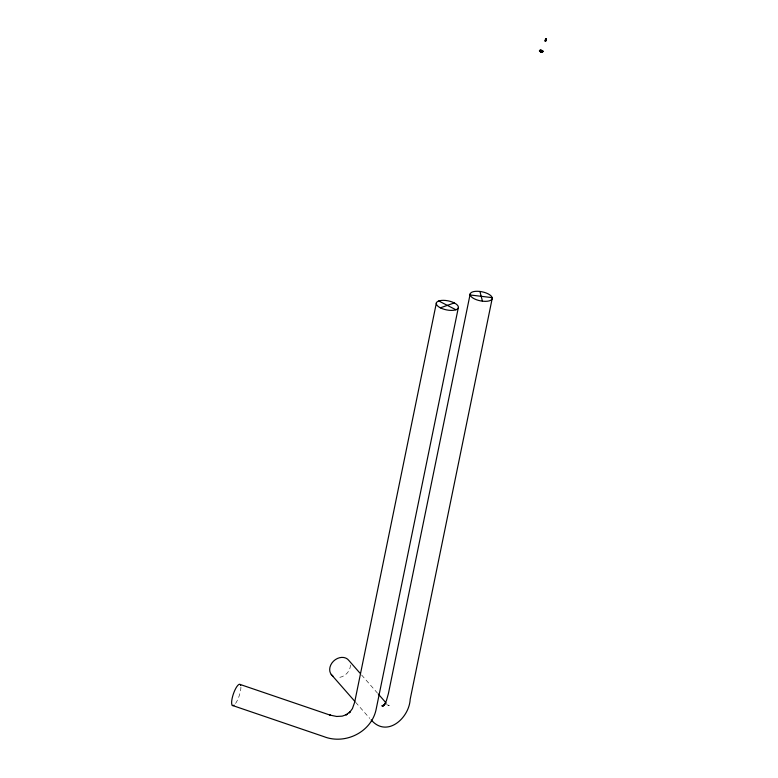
<?xml version="1.0" encoding="UTF-8"?>
<svg xmlns="http://www.w3.org/2000/svg" width="778" height="778" viewBox="0 0 778 778"><rect width="100%" height="100%" fill="white"/><g stroke="black" fill="none" stroke-linecap="round" stroke-linejoin="round"><path stroke-width="0.58" stroke-dasharray="3.89 2.92" d="M386.588 704.586L389.243 705.724L386.044 703.195M361.576 674.973L377.466 693.101M355.604 702.262L369.774 718.415M350.392 665.034A11.262 9.054 -41.2 0 1 337.642 677.521M240.908 687.013A11.262 3.063 -71.2 0 1 235.199 703.934"/><path stroke-width="1.17" d="M546.38 39.085L545.446 39.065L545.378 41.127L546.38 39.085L545.641 39.192L546.244 39.153M546.049 39.085L545.572 41.03M436.409 302.788L354.651 702.301L352.415 708.622L349.283 712.891L350.168 711.744L345.996 714.846L347.319 714.321L342.242 716.139L336.699 716.47L329.736 715.04L330.582 715.283L240.217 684.484M458.271 307.952A11.262 4.6 11.6 0 1 440.377 307.825A11.262 4.6 11.6 0 1 443.372 300.337A11.262 4.6 11.6 0 1 458.271 307.952L376.251 708.758C371.933 731.913 345.306 745.1 323.823 736.601L232.311 705.413M470.223 293.773L388.407 693.577L386.442 700.579L384.099 705.403L385.207 703.468L382.62 706.414L384.517 704.751L381.852 705.947L384.293 704.868M541.157 51.766A1.206 0.496 11.6 0 0 542.324 51.455L542.772 51.523A1.663 0.681 11.6 0 1 541.167 51.961L540.204 51.163L540.652 50.726M492.124 298.849A11.262 4.6 11.6 0 1 474.298 298.81A11.262 4.6 11.6 0 1 477.099 291.273A11.262 4.6 11.6 0 1 492.124 298.849L410.171 699.344C409.228 718.211 386.783 738.176 371.145 719.874M545.184 40.962L545.641 39.192M545.378 41.127L546.049 39.201M545.689 41.001L546.068 38.949M542.14 51.329L541.838 50.988M545.621 40.573L545.485 40.544M541.07 51.085L540.146 51.455L542.042 51.766M542.781 51.474A1.663 0.681 11.6 0 1 541.177 51.912L542.003 51.105M546.146 39.133L545.874 40.942L545.067 40.942M440.377 307.825L454.303 302.924M470.184 294.979L492.173 297.634M541.128 50.794L541.828 51.027M541.42 51.659L541.167 51.63A1.206 0.496 11.6 0 0 542.334 51.406M541.177 51.591L540.681 51.455M540.778 51.786L539.66 51.144M438.743 300.969L455.937 309.77M359.981 673.155L348.855 660.464A11.262 9.054 -41.2 0 0 333.499 661.174A11.262 9.054 -41.2 0 0 332.926 676.082M378.264 694.005L386.209 703.079M331.214 674.438L354.817 701.357M479.9 291.449L482.448 301.164M234.061 705.14A11.262 3.063 -71.2 0 1 233.322 694.093A11.262 3.063 -71.2 0 1 240.713 685.428M541.118 50.551A1.575 0.7 10.8 0 1 542.227 50.92A1.575 0.671 9.2 0 1 542.694 51.465A1.575 0.642 11.6 0 1 540.117 51.299L540.136 51.241A1.575 0.642 11.6 0 1 540.759 50.307A1.575 0.642 11.6 0 1 542.694 51.426M540.078 51.455A1.575 0.642 11.6 0 0 542.665 51.581A1.575 0.642 11.6 0 0 540.729 50.463A1.575 0.642 11.6 0 0 540.078 51.455M539.99 51.338A1.76 0.72 11.6 0 0 542.869 51.474A1.76 0.72 11.6 0 0 540.71 50.23A1.76 0.72 11.6 0 0 539.99 51.338M539.961 51.494A1.76 0.72 11.6 0 0 542.83 51.63A1.76 0.72 11.6 0 0 540.681 50.385A1.76 0.72 11.6 0 0 539.961 51.494"/></g></svg>
